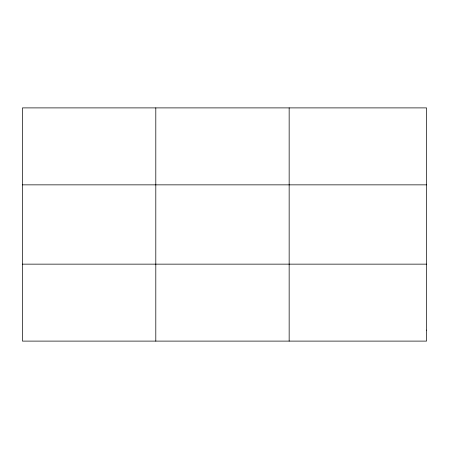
<?xml version="1.0" encoding="UTF-8"?>
<svg xmlns="http://www.w3.org/2000/svg" width="449" height="449" viewBox="0 0 449 449"><rect width="100%" height="100%" fill="white"/><g stroke="black" fill="none" stroke-linecap="round" stroke-linejoin="round"><path stroke-width="0.67" d="M155.803 341.105L155.803 107.895M289.156 341.105L289.156 107.895M22.45 184.853L426.55 184.853M22.45 264.147L426.55 264.147M426.55 330.11L426.55 341.105L22.45 341.105L22.45 107.895L426.55 107.895L426.55 330.11"/></g></svg>
